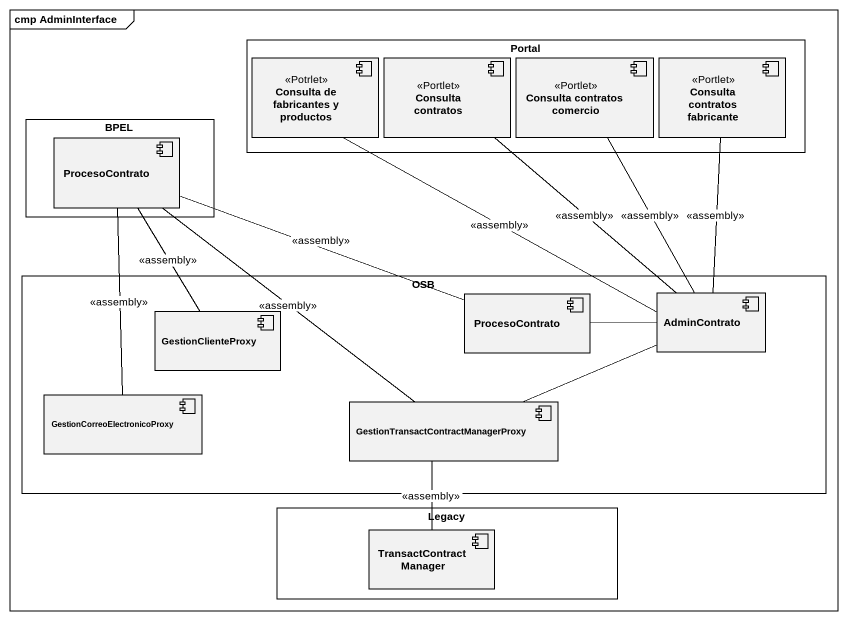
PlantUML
@startuml
mainframe cmp AdminInterface
rectangle Portal {
  component "Consulta de fabricantes y productos" as Consulta_de_fabricantes_y <<Potrlet>>
  component "Consulta contratos" as Consulta_contratos <<Portlet>>
  component "Consulta contratos comercio" as Consulta_contratos_comercio <<Portlet>>
  component "Consulta contratos fabricante" as Consulta_contratos_2 <<Portlet>>
}
rectangle BPEL {
  component ProcesoContrato
}
rectangle OSB {
  component "ProcesoContrato" as ProcesoContrato_2
  component AdminContrato
  component GestionClienteProxy
  component "GestionCorreoElectronicoProxy" as GestionCorreoElectronicoProx
  component "GestionTransactContractManagerProxy" as GestionTransactContractManag
}
rectangle Legacy {
  component TransactContractManager
}
Consulta_de_fabricantes_y -right- AdminContrato : <<assembly>>
Consulta_contratos -- AdminContrato : <<assembly>>
Consulta_contratos_comercio -- AdminContrato : <<assembly>>
Consulta_contratos_2 -- AdminContrato : <<assembly>>
ProcesoContrato -- GestionClienteProxy : <<assembly>>
ProcesoContrato -- GestionCorreoElectronicoProx : <<assembly>>
ProcesoContrato -- GestionTransactContractManag : <<assembly>>
ProcesoContrato_2 -left- ProcesoContrato : <<assembly>>
AdminContrato -left- ProcesoContrato_2
AdminContrato -left- GestionTransactContractManag
GestionTransactContractManag -- TransactContractManager : <<assembly>>
@enduml
